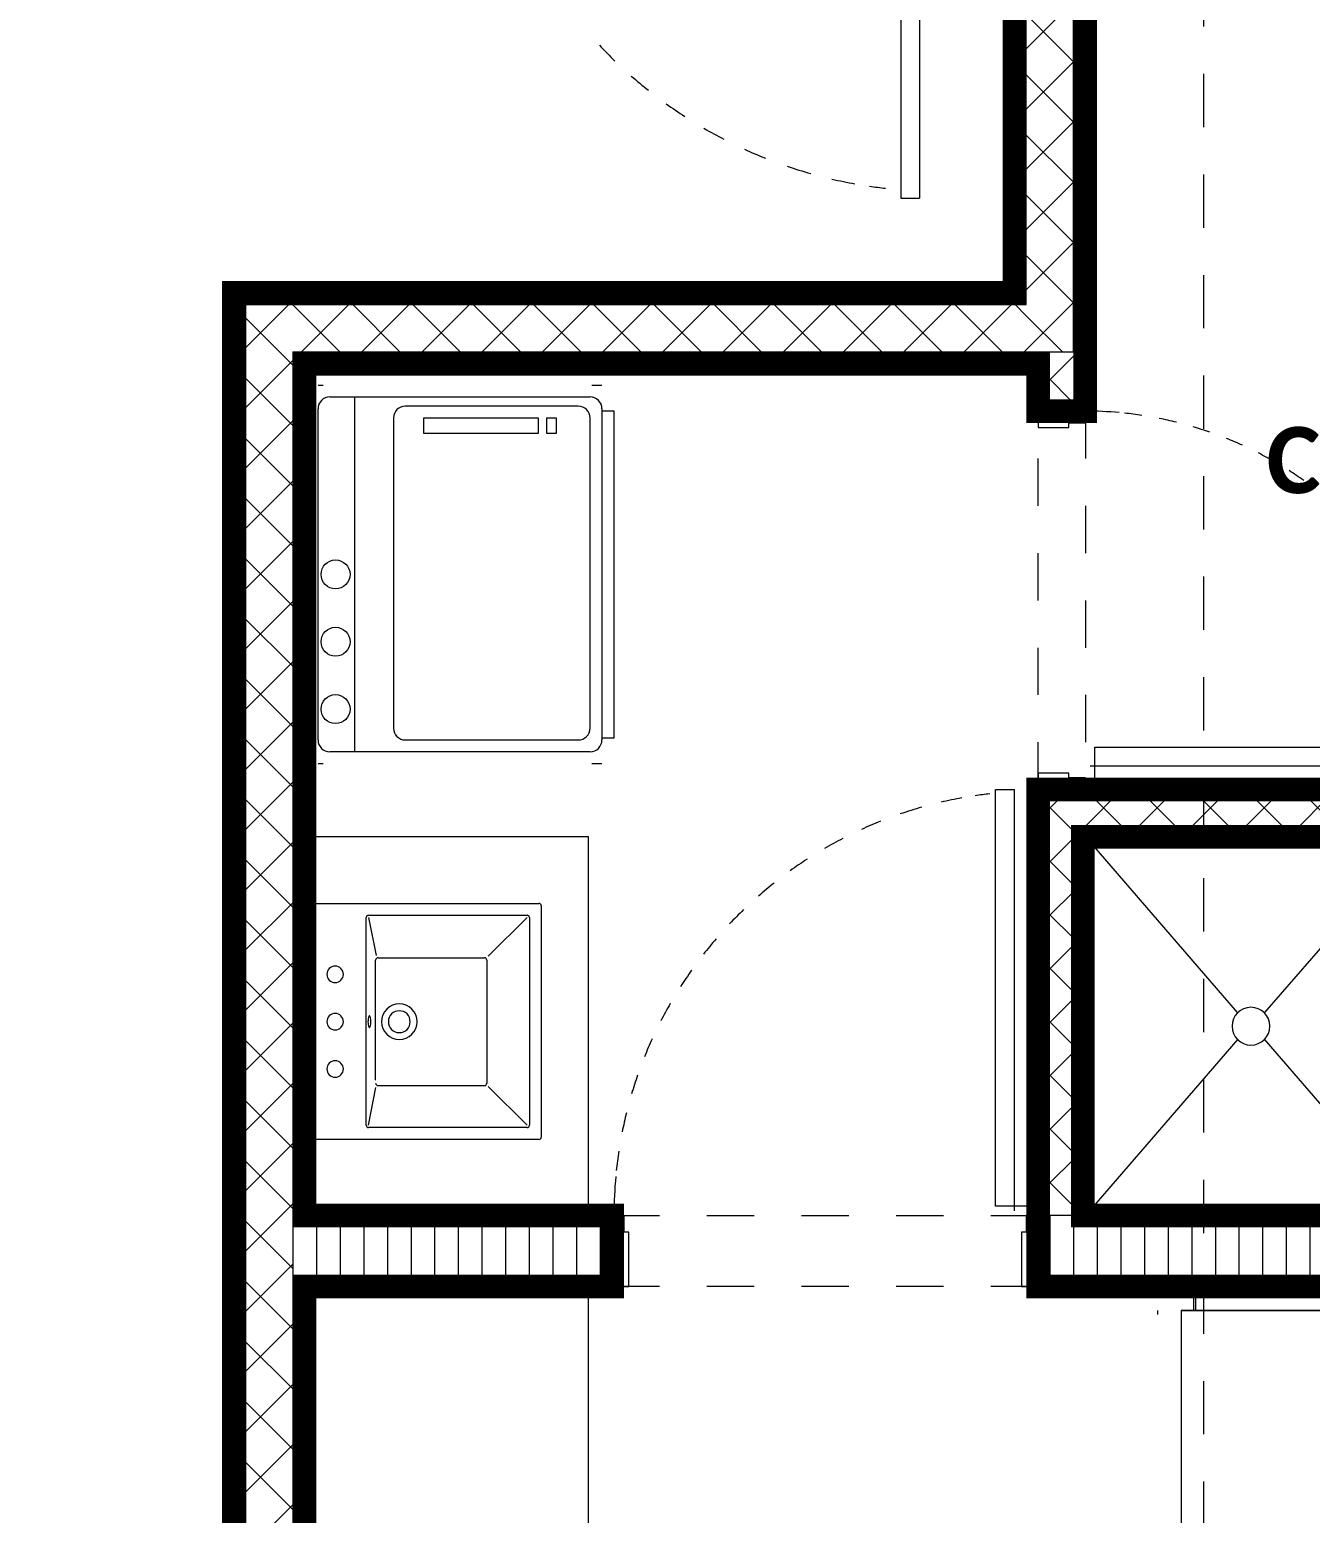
# Model space of a CAD drawing. Header units: metres. Extents: x -144 to 1000, y -717 to 29.
# Drawn here: x 647.073 to 649.78, y -565.894 to -562.758 of the extents above; entities that cross this region are included whole.
import ezdxf

# ---------------------------------------------------------------- set-up
doc = ezdxf.new("R2010")
doc.units = ezdxf.units.M
for name, pattern in [('Basculante', [0.11625, 0.075, -0.04125]), ('basculante modificado', [0.18, 0.1125, -0.0675]), ('Trazo', [0.45, 0.225, -0.225])]:
    doc.linetypes.add(name, pattern=pattern)
doc.layers.get('0').update_dxf_attribs({"color": 1})
doc.layers.add('00-MEDICION', color=30, linetype='Continuous')
for name, color, linetype, lineweight in [('A-DETL', 1, 'Continuous', 9), ('A-DETL-GENF', 1, 'Continuous', 9), ('A-DOOR', 1, 'Continuous', 9), ('A-DOOR-FRAM', 1, 'Continuous', 9), ('A-DOOR-HDLN', 1, 'Trazo', 20), ('A-FLOR', 2, 'Continuous', 9), ('A-WALL', 4, 'Continuous', 9), ('G-ANNO-TEXT', 2, 'Continuous', 9), ('G-IMPT', 1, 'Continuous', 9), ('I-FURN', 2, 'Continuous', 9), ('P-SANR-FIXT', 1, 'Continuous', 9)]:
    doc.layers.add(name, color=color, linetype=linetype, lineweight=lineweight)
doc.layers.add('A-WALL-PATT', color=7, linetype='Continuous', lineweight=35, true_color=0x9c9c9c)
doc.styles.add('Calibri_B', font='calibrib.ttf', dxfattribs={"height": 0.165})

# ---------------------------------------------------------------- blocks, each defined once
blk = doc.blocks.new('LAVADORA TIPO - 12-lavadora_dwg_$0$AX-051-MB N2$0$AX-LAVADORA-328353-Nivel 9')
at = {"layer": 'G-IMPT'}
for p, q in [((32.9502, 13.2171), (32.9502, 13.2062)), ((33.0002, 13.2171), (33.7002, 13.2171)), ((33.7502, 13.2171), (33.7502, 13.2062)), ((32.9752, 12.6421), (32.9752, 13.1921)), ((33.7252, 13.1921), (33.7252, 12.6421)), ((32.9752, 13.1396), (33.7252, 13.1396)), ((33.6808, 13.0577), (33.0252, 13.0577)), ((33.0002, 13.0327), (33.0002, 12.6671)), ((33.7058, 12.6671), (33.7058, 13.0327)), ((32.9502, 12.6385), (32.9502, 12.6171)), ((33.0252, 12.6421), (33.6808, 12.6421)), ((33.7502, 12.6385), (33.7502, 12.6171)), ((33.7002, 12.6171), (33.0002, 12.6171))]:
    blk.add_line(p, q, dxfattribs=at)
at = {"layer": 'G-IMPT', "flags": 128}
for points in [[(33.6813, 12.752), (33.6478, 12.752), (33.6478, 12.9932), (33.6813, 12.9932)], [(33.6813, 12.7135), (33.6478, 12.7135), (33.6478, 12.7336), (33.6813, 12.7336)]]:
    blk.add_lwpolyline(points, close=True, dxfattribs=at)
blk.add_lwpolyline([(33.6962, 12.6171), (33.6962, 12.5921), (33.0042, 12.5921), (33.0042, 12.6171)], dxfattribs=at)
at = {"layer": 'G-IMPT'}
for centre in [(33.0655, 13.1801), (33.2079, 13.1801), (33.3502, 13.1801)]:
    blk.add_circle(centre, 0.0306, dxfattribs=at)
for centre, start, end in [((33.0002, 13.1921), 90, 180), ((33.7002, 13.1921), 0, 90), ((33.0252, 13.0327), 90, 180), ((33.6808, 13.0327), 360, 90), ((33.0002, 12.6421), 180, 270), ((33.0252, 12.6671), 180, 270), ((33.6808, 12.6671), 270, 0), ((33.7002, 12.6421), 270, 0)]:
    blk.add_arc(centre, 0.025, start, end, dxfattribs=at)
blk = doc.blocks.new('LAVADORA TIPO - 12-lavadora_dwg-328352-Nivel 9')
at = {"rotation": 89.99999999999997}
blk.add_blockref('LAVADORA TIPO - 12-lavadora_dwg_$0$AX-051-MB N2$0$AX-LAVADORA-328353-Nivel 9', (-2220.7545, 469.6061), dxfattribs=at)
blk = doc.blocks.new('A')
at = {"layer": 'A-WALL-PATT', "lineweight": 5, "true_color": 0x747474}
for points in [[(648.1212, -502.5735), (648.1259, -502.5735), (648.1259, -501.3485), (648.1009, -501.3485), (648.1009, -502.5735)], [(647.2009, -502.5735), (648.1009, -502.5735), (648.1009, -502.5485), (646.4759, -502.5485), (646.4759, -502.5735), (646.6009, -502.5735)]]:
    blk.add_hatch(color=8, dxfattribs=at).paths.add_polyline_path(points)
at = {"layer": 'A-WALL-PATT', "true_color": 0x747474}
for points in [[(648.2509, -502.6735), (648.2509, -501.3485), (648.2259, -501.3489), (648.2259, -502.6735)], [(646.4509, -507.0975), (646.4759, -507.0975), (646.4759, -502.5485), (646.4509, -502.5485), (646.4509, -507.0122)], [(646.6009, -502.6985), (648.1509, -502.6985), (648.1509, -502.6735), (646.6009, -502.6735)]]:
    blk.add_hatch(color=8, dxfattribs=at).paths.add_polyline_path(points)
at = {"layer": 'A-WALL-PATT', "lineweight": 5, "true_color": 0x747474}
h = blk.add_hatch(color=8, dxfattribs=at)
h.paths.add_polyline_path([(646.6009, -507.0975), (646.6009, -504.6486), (646.5759, -504.6486), (646.5759, -507.0975)])
h.paths.add_polyline_path([(646.6009, -504.4986), (646.6009, -502.6735), (646.5759, -502.6735), (646.5759, -504.4986)])
at = {"layer": 'A-DETL', "color": 7, "linetype": 'basculante modificado'}
blk.add_line((648.501, -506.4485), (648.501, -499.6485), dxfattribs=at)
at = {"layer": 'A-DETL-GENF', "linetype": 'Basculante'}
for p, q in [((648.1509, -503.5986), (648.1509, -502.7986)), ((648.1509, -502.7986), (648.2509, -502.7986)), ((648.2509, -502.7986), (648.2509, -503.5986)), ((648.2509, -503.5986), (648.1509, -503.5986)), ((647.2509, -504.6486), (647.2509, -504.4986)), ((647.2509, -504.4986), (648.1509, -504.4986)), ((648.1509, -504.4986), (648.1509, -504.6486)), ((648.1509, -504.6486), (647.2509, -504.6486))]:
    blk.add_line(p, q, dxfattribs=at)
at = {"layer": 'A-DOOR', "lineweight": 15}
for p, q in [((647.8606, -501.3685), (647.8606, -502.3485)), ((647.9006, -501.3585), (647.9006, -502.3485)), ((647.8606, -502.3485), (647.9006, -502.3485)), ((648.2709, -503.5086), (649.0509, -503.5086)), ((648.2709, -503.5836), (648.2709, -503.5086)), ((648.2609, -503.5486), (649.0509, -503.5486)), ((648.0609, -503.5986), (648.1009, -503.5986)), ((648.0609, -504.4786), (648.0609, -503.5986)), ((648.1009, -504.4886), (648.1009, -503.5986)), ((648.2609, -503.5836), (648.2709, -503.5836)), ((648.2609, -503.5986), (648.2609, -503.5836)), ((648.1359, -504.4786), (648.0609, -504.4786)), ((648.1359, -504.4886), (648.1359, -504.4786)), ((648.1509, -504.4886), (648.1359, -504.4886))]:
    blk.add_line(p, q, dxfattribs=at)
at = {"layer": 'A-DOOR'}
for p, q in [((648.2509, -503.5986), (648.1509, -503.5986)), ((648.1509, -504.4986), (648.1509, -504.6486))]:
    blk.add_line(p, q, dxfattribs=at)
for centre, radius, start, end in [((647.9389, -501.3507), 0.9833, 223.3395, 226.0594), ((647.9389, -501.3507), 0.9833, 228.7903, 231.5328), ((647.9389, -501.3507), 0.9833, 234.2878, 237.0559), ((647.9389, -501.3507), 0.9833, 239.8378, 242.634), ((647.9389, -501.3507), 0.9833, 245.4451, 248.2717), ((647.9389, -501.3507), 0.9833, 251.1143, 254.1684), ((647.9389, -501.3507), 0.9833, 256.8489, 259.7418), ((647.9389, -501.3507), 0.9833, 256.8489, 259.7418), ((647.9389, -501.3507), 0.9833, 261.55, 263.5406), ((648.2509, -503.5986), 0.8, 84.8602, 90), ((648.2509, -503.5986), 0.8, 81.4009, 84.0571), ((648.2509, -503.5986), 0.8, 76.0919, 78.7462), ((648.2509, -503.5986), 0.8, 70.7809, 73.4371), ((648.2509, -503.5986), 0.8, 65.4605, 68.1223), ((648.2509, -503.5986), 0.8, 60.1233, 62.7944), ((648.2509, -503.5986), 0.8, 54.7622, 57.4462), ((648.1494, -504.4965), 0.8947, 100.2582, 103.1511), ((648.1494, -504.4965), 0.8947, 100.2582, 103.1511), ((648.1494, -504.4965), 0.8947, 96.4594, 98.45), ((648.1494, -504.4965), 0.8947, 111.7283, 114.5549), ((648.1494, -504.4965), 0.8947, 105.8316, 108.8857), ((648.1494, -504.4965), 0.8947, 117.366, 120.1622), ((648.1494, -504.4965), 0.8947, 122.9441, 125.7122), ((648.1494, -504.4965), 0.8947, 128.4672, 131.2097), ((648.1494, -504.4965), 0.8947, 133.9406, 136.6605), ((648.1494, -504.4965), 0.8947, 139.3702, 142.0705), ((648.1494, -504.4965), 0.8947, 144.7622, 147.4462), ((648.1494, -504.4965), 0.8947, 150.1233, 152.7944), ((648.1494, -504.4965), 0.8947, 155.4605, 158.1223), ((648.1494, -504.4965), 0.8947, 160.7809, 163.4371), ((648.1494, -504.4965), 0.8947, 166.0919, 168.7462), ((648.1494, -504.4965), 0.8947, 171.4009, 174.0571), ((648.1494, -504.4965), 0.8947, 174.8602, 180)]:
    blk.add_arc(centre, radius, start, end, dxfattribs=at)
at = {"layer": 'A-DOOR-FRAM'}
for p, q in [((648.1509, -502.7986), (648.1509, -502.8336)), ((648.2509, -502.8236), (648.2509, -502.7986)), ((648.1509, -502.8336), (648.2159, -502.8336)), ((648.2159, -502.8336), (648.2159, -502.8236)), ((648.2159, -502.8236), (648.2509, -502.8236)), ((648.1509, -503.5636), (648.1509, -503.5986)), ((648.2159, -503.5636), (648.1509, -503.5636)), ((648.2159, -503.5736), (648.2159, -503.5636)), ((648.2509, -503.5736), (648.2159, -503.5736)), ((648.2509, -503.5986), (648.2509, -503.5736)), ((647.2759, -504.4986), (647.2509, -504.4986)), ((647.2759, -504.5336), (647.2759, -504.4986)), ((648.1509, -504.4986), (648.1259, -504.4986)), ((648.1259, -504.4986), (648.1259, -504.5336)), ((647.2859, -504.5336), (647.2759, -504.5336)), ((647.2859, -504.6486), (647.2859, -504.5336)), ((648.1259, -504.5336), (648.1159, -504.5336)), ((648.1159, -504.5336), (648.1159, -504.6486)), ((647.2509, -504.6486), (647.2859, -504.6486)), ((648.1159, -504.6486), (648.1509, -504.6486))]:
    blk.add_line(p, q, dxfattribs=at)
at = {"layer": 'A-DOOR-HDLN'}
for p, q in [((648.1509, -502.7986), (648.2509, -502.7986)), ((647.2509, -504.6486), (647.2509, -504.4986))]:
    blk.add_line(p, q, dxfattribs=at)
at = {"layer": 'A-FLOR'}
for p, q in [((647.2009, -503.6986), (646.6009, -503.6986)), ((647.2009, -504.4986), (647.2009, -503.6986)), ((647.2009, -505.2485), (647.2009, -504.6486))]:
    blk.add_line(p, q, dxfattribs=at)
at = {"layer": 'A-WALL'}
for p, q in [((648.1259, -502.5735), (648.1259, -501.3235)), ((648.2259, -502.6735), (648.2259, -501.3235)), ((646.4759, -502.5735), (646.4759, -507.0975)), ((646.4759, -502.5735), (648.1259, -502.5735)), ((646.5759, -502.6735), (646.5759, -507.0975)), ((646.5759, -502.6735), (648.2509, -502.6735)), ((648.1509, -502.6985), (648.1509, -502.6735)), ((646.6009, -504.4986), (646.5759, -504.4986)), ((648.2509, -504.4986), (648.1509, -504.4986)), ((646.5759, -504.6486), (646.6009, -504.6486))]:
    blk.add_line(p, q, dxfattribs=at)
at = {"layer": 'A-WALL', "lineweight": 35}
for p, q in [((648.1009, -501.3485), (648.1009, -502.5485)), ((648.2509, -502.7986), (648.2509, -501.3485)), ((646.4509, -502.5485), (646.4509, -507.0975)), ((648.1009, -502.5485), (646.4509, -502.5485)), ((646.6009, -504.4986), (646.6009, -502.6985)), ((646.6009, -502.6985), (648.1509, -502.6985)), ((648.1509, -502.6985), (648.1509, -502.7986)), ((648.1509, -502.7986), (648.2509, -502.7986)), ((648.1509, -503.5986), (648.1509, -504.6486)), ((648.9509, -503.5986), (648.1509, -503.5986)), ((648.2509, -504.4986), (648.2509, -503.6986)), ((648.2509, -503.6986), (648.9509, -503.6986)), ((647.2509, -504.4986), (646.6009, -504.4986)), ((647.2509, -504.6486), (647.2509, -504.4986)), ((649.8509, -504.4986), (648.2509, -504.4986)), ((646.6009, -507.0975), (646.6009, -504.6486)), ((646.6009, -504.6486), (647.2509, -504.6486)), ((648.1509, -504.6486), (649.8509, -504.6486))]:
    blk.add_line(p, q, dxfattribs=at)
at = {"layer": 'A-WALL-PATT', "color": 1, "lineweight": 5, "true_color": 0xff0000}
for p, q in [((648.1259, -502.033), (648.2259, -501.933)), ((648.2259, -502.0606), (648.1259, -501.9606)), ((648.1259, -502.1603), (648.2259, -502.0603)), ((648.2259, -502.1878), (648.1259, -502.0878)), ((648.1259, -502.2875), (648.2259, -502.1875)), ((648.2259, -502.3151), (648.1259, -502.2151)), ((648.1259, -502.4148), (648.2259, -502.3148)), ((648.2259, -502.4424), (648.1259, -502.3424)), ((648.1259, -502.5421), (648.2259, -502.4421)), ((648.2259, -502.5697), (648.1259, -502.4697)), ((646.4759, -502.6647), (646.5671, -502.5735)), ((646.5759, -502.5743), (646.575, -502.5735)), ((646.675, -502.6735), (646.5759, -502.5743)), ((646.5944, -502.6735), (646.6944, -502.5735)), ((646.8023, -502.6735), (646.7023, -502.5735)), ((646.7217, -502.6735), (646.8217, -502.5735)), ((646.9296, -502.6735), (646.8296, -502.5735)), ((646.849, -502.6735), (646.949, -502.5735)), ((647.0569, -502.6735), (646.9569, -502.5735)), ((646.9762, -502.6735), (647.0762, -502.5735)), ((647.1842, -502.6735), (647.0842, -502.5735)), ((647.1035, -502.6735), (647.2035, -502.5735)), ((647.3114, -502.6735), (647.2114, -502.5735)), ((647.2308, -502.6735), (647.3308, -502.5735)), ((647.4387, -502.6735), (647.3387, -502.5735)), ((647.3581, -502.6735), (647.4581, -502.5735)), ((647.566, -502.6735), (647.466, -502.5735)), ((647.4854, -502.6735), (647.5854, -502.5735)), ((647.6933, -502.6735), (647.5933, -502.5735)), ((647.6126, -502.6735), (647.7126, -502.5735)), ((647.8206, -502.6735), (647.7206, -502.5735)), ((647.7399, -502.6735), (647.8399, -502.5735)), ((647.9478, -502.6735), (647.8478, -502.5735)), ((647.8672, -502.6735), (647.9672, -502.5735)), ((648.0751, -502.6735), (647.9751, -502.5735)), ((647.9945, -502.6735), (648.0945, -502.5735)), ((648.1259, -502.597), (648.1024, -502.5735)), ((648.1259, -502.6694), (648.2259, -502.5694)), ((648.2024, -502.6735), (648.1259, -502.597)), ((646.5759, -502.7016), (646.4759, -502.6016)), ((646.4759, -502.792), (646.5759, -502.692)), ((648.1218, -502.6735), (648.1259, -502.6694)), ((646.5759, -502.8289), (646.4759, -502.7289)), ((646.4759, -502.9193), (646.5759, -502.8193)), ((646.5759, -502.9562), (646.4759, -502.8562)), ((646.4759, -503.0466), (646.5759, -502.9466)), ((646.5759, -503.0834), (646.4759, -502.9834)), ((646.4759, -503.1739), (646.5759, -503.0739)), ((646.5759, -503.2107), (646.4759, -503.1107)), ((646.4759, -503.3011), (646.5759, -503.2011)), ((646.5759, -503.338), (646.4759, -503.238)), ((646.4759, -503.4284), (646.5759, -503.3284)), ((646.5759, -503.4653), (646.4759, -503.3653)), ((646.4759, -503.5557), (646.5759, -503.4557)), ((646.5759, -503.5925), (646.4759, -503.4925)), ((646.4759, -503.683), (646.5759, -503.583)), ((646.5759, -503.7198), (646.4759, -503.6198)), ((646.4759, -503.8103), (646.5759, -503.7103)), ((646.5759, -503.8471), (646.4759, -503.7471)), ((646.4759, -503.9375), (646.5759, -503.8375)), ((646.5759, -503.9744), (646.4759, -503.8744)), ((646.4759, -504.0648), (646.5759, -503.9648)), ((646.5759, -504.1017), (646.4759, -504.0017)), ((646.4759, -504.1921), (646.5759, -504.0921)), ((646.5759, -504.2289), (646.4759, -504.1289)), ((646.4759, -504.3194), (646.5759, -504.2194)), ((646.5759, -504.3562), (646.4759, -504.2562)), ((646.4759, -504.4467), (646.5759, -504.3467)), ((646.5759, -504.4835), (646.4759, -504.3835)), ((646.4759, -504.5739), (646.5759, -504.4739)), ((646.5759, -504.6108), (646.4759, -504.5108)), ((646.4759, -504.7012), (646.5759, -504.6012)), ((646.5759, -504.7381), (646.4759, -504.6381)), ((646.4759, -504.8285), (646.5759, -504.7285)), ((646.5759, -504.8653), (646.4759, -504.7653)), ((646.4759, -504.9558), (646.5759, -504.8558)), ((646.5759, -504.9926), (646.4759, -504.8926)), ((646.4759, -505.0831), (646.5759, -504.9831)), ((646.5759, -505.1199), (646.4759, -505.0199)), ((646.4759, -505.2103), (646.5759, -505.1103))]:
    blk.add_line(p, q, dxfattribs=at)
at = {"layer": 'A-WALL-PATT', "color": 8, "lineweight": 5, "true_color": 0x747474}
for p, q in [((648.1509, -502.7575), (648.2349, -502.6735)), ((648.2509, -502.6937), (648.2307, -502.6735)), ((648.2426, -502.7986), (648.1509, -502.7068)), ((648.223, -502.7986), (648.2509, -502.7707)), ((648.1509, -503.6626), (648.2149, -503.5986)), ((648.2509, -503.5988), (648.2506, -503.5986)), ((648.2509, -503.6757), (648.3281, -503.5986)), ((648.3506, -503.6986), (648.2509, -503.5988)), ((648.3412, -503.6986), (648.4412, -503.5986)), ((648.4638, -503.6986), (648.3638, -503.5986)), ((648.4543, -503.6986), (648.5543, -503.5986)), ((648.5769, -503.6986), (648.4769, -503.5986)), ((648.5675, -503.6986), (648.6675, -503.5986)), ((648.6901, -503.6986), (648.5901, -503.5986)), ((648.6806, -503.6986), (648.7806, -503.5986)), ((648.8032, -503.6986), (648.7032, -503.5986)), ((648.2509, -503.7119), (648.1509, -503.6119)), ((648.1509, -503.7757), (648.2509, -503.6757)), ((648.2509, -503.8251), (648.1509, -503.7251)), ((648.1509, -503.8889), (648.2509, -503.7889)), ((648.2509, -503.9382), (648.1509, -503.8382)), ((648.1509, -504.002), (648.2509, -503.902)), ((648.2509, -504.0513), (648.1509, -503.9513)), ((648.1509, -504.1152), (648.2509, -504.0152)), ((648.2509, -504.1645), (648.1509, -504.0645)), ((648.1509, -504.2283), (648.2509, -504.1283)), ((648.2509, -504.2776), (648.1509, -504.1776)), ((648.1509, -504.3414), (648.2509, -504.2414)), ((648.2509, -504.3907), (648.1509, -504.2907)), ((648.1509, -504.4546), (648.2509, -504.3546)), ((648.2456, -504.4986), (648.1509, -504.4039)), ((648.22, -504.4986), (648.2509, -504.4677))]:
    blk.add_line(p, q, dxfattribs=at)
at = {"layer": 'A-WALL-PATT', "color": 8, "lineweight": 5, "true_color": 0x727272}
for p, q in [((646.6256, -504.4986), (646.6256, -504.6486)), ((646.6756, -504.4986), (646.6756, -504.6486)), ((646.7256, -504.4986), (646.7256, -504.6486)), ((646.7756, -504.4986), (646.7756, -504.6486)), ((646.8256, -504.4986), (646.8256, -504.6486)), ((646.8756, -504.4986), (646.8756, -504.6486)), ((646.9256, -504.4986), (646.9256, -504.6486)), ((646.9756, -504.4986), (646.9756, -504.6486)), ((647.0256, -504.4986), (647.0256, -504.6486)), ((647.0756, -504.4986), (647.0756, -504.6486)), ((647.1256, -504.4986), (647.1256, -504.6486)), ((647.1756, -504.4986), (647.1756, -504.6486)), ((647.2256, -504.4986), (647.2256, -504.6486)), ((648.1756, -504.4986), (648.1756, -504.6486)), ((648.2256, -504.4986), (648.2256, -504.6486)), ((648.2756, -504.4986), (648.2756, -504.6486)), ((648.3256, -504.4986), (648.3256, -504.6486)), ((648.3756, -504.4986), (648.3756, -504.6486)), ((648.4256, -504.4986), (648.4256, -504.6486)), ((648.4756, -504.4986), (648.4756, -504.6486)), ((648.5256, -504.4986), (648.5256, -504.6486)), ((648.5756, -504.4986), (648.5756, -504.6486)), ((648.6256, -504.4986), (648.6256, -504.6486)), ((648.6756, -504.4986), (648.6756, -504.6486)), ((648.7256, -504.4986), (648.7256, -504.6486))]:
    blk.add_line(p, q, dxfattribs=at)
at = {"layer": 'I-FURN'}
for p, q in [((648.4797, -504.6583), (648.4797, -504.6992)), ((649.2877, -504.6583), (648.4797, -504.6583)), ((648.4847, -504.6632), (649.2832, -504.6632)), ((648.4847, -504.6992), (648.4847, -504.6632)), ((648.4037, -504.6992), (648.4037, -504.708)), ((648.4537, -504.6992), (649.3077, -504.6992)), ((648.4537, -504.6992), (648.4537, -505.3075)), ((649.3137, -504.6992), (648.4537, -504.6992))]:
    blk.add_line(p, q, dxfattribs=at)
at = {"layer": 'P-SANR-FIXT'}
for p, q in [((648.2509, -503.6986), (648.5719, -504.0696)), ((648.9509, -503.6986), (648.6298, -504.0696)), ((646.6059, -503.839), (647.0959, -503.839)), ((647.1009, -503.844), (647.1009, -504.333)), ((646.7309, -504.308), (646.7309, -503.869)), ((646.7359, -503.864), (647.0709, -503.864)), ((646.7359, -503.869), (646.7519, -503.949)), ((647.0709, -503.869), (646.989, -503.9509)), ((647.0759, -503.869), (647.0759, -504.308)), ((646.7509, -503.9625), (646.7509, -503.959)), ((646.7509, -504.2126), (646.7509, -503.9625)), ((646.7559, -503.954), (646.9809, -503.954)), ((646.9859, -503.959), (646.9859, -504.219)), ((648.5733, -504.1262), (648.2509, -504.4984)), ((648.6285, -504.1262), (648.9511, -504.4986)), ((646.7359, -504.308), (646.7514, -504.2283)), ((646.7559, -504.224), (646.9809, -504.224)), ((647.0709, -504.308), (646.9886, -504.2257)), ((647.0709, -504.313), (646.7359, -504.313)), ((647.0959, -504.338), (646.6059, -504.338))]:
    blk.add_line(p, q, dxfattribs=at)
for centre, radius, start, end in [((646.6059, -503.844), 0.005, 90, 180), ((647.0959, -503.844), 0.005, 0, 90), ((646.7359, -503.869), 0.005, 90, 180), ((647.0709, -503.869), 0.005, 0, 90), ((646.6652, -503.989), 0.0175, 90, 270), ((646.6652, -503.989), 0.0175, 270, 90), ((646.7559, -503.959), 0.005, 90, 180), ((646.9809, -503.959), 0.005, 0, 90), ((646.6652, -504.089), 0.0175, 90, 270), ((646.6652, -504.089), 0.0175, 270, 90), ((646.8009, -504.089), 0.0375, 90, 270), ((646.8009, -504.089), 0.023, 90, 270), ((646.8009, -504.089), 0.0375, 270, 90), ((646.8009, -504.089), 0.023, 270, 90), ((648.6009, -504.0986), 0.04, 0, 180), ((648.6009, -504.0986), 0.04, 180, 0), ((646.6652, -504.189), 0.0175, 90, 270), ((646.6652, -504.189), 0.0175, 270, 90), ((646.7559, -504.219), 0.005, 180, 270), ((646.9809, -504.219), 0.005, 270, 0), ((646.7359, -504.308), 0.005, 180, 270), ((647.0709, -504.308), 0.005, 270, 0), ((646.6059, -504.333), 0.005, 180, 270), ((647.0959, -504.333), 0.005, 270, 0)]:
    blk.add_arc(centre, radius, start, end, dxfattribs=at)
for start_param, end_param in [(0, 3.141593), (3.141593, 6.283185)]:
    blk.add_ellipse((646.7377, -504.089), major_axis=(0, 0.0125), ratio=0.247617, start_param=start_param, end_param=end_param, dxfattribs=at)
blk.add_blockref('LAVADORA TIPO - 12-lavadora_dwg-328352-Nivel 9', (2880.6007, -1006.1))
at = {"layer": 'G-ANNO-TEXT', "style": 'Calibri_B'}
blk.add_text('CTO. UTIL', height=0.14, dxfattribs=at).set_placement((648.6338, -502.9722))

msp = doc.modelspace()

# ---------------------------------------------------------------- linework, layer by layer
at = {"layer": '00-MEDICION', "const_width": 0.05}
msp.add_lwpolyline([(649.1542, -562.114), (649.1542, -563.314), (647.5042, -563.314), (647.5042, -567.863), (647.2542, -567.863), (647.2542, -568.013), (647.454, -568.013), (647.454, -569.2139), (641.9044, -569.2139)], dxfattribs=at)
at = {"layer": '00-MEDICION'}
for points in [[(649.9544, -567.214, 0.05, 0.05, 0), (649.4544, -567.214, 0.05, 0.05, 0), (649.4544, -567.863, 0.05, 0.05, 0), (647.6542, -567.863, 0.05, 0.05, 0), (647.6542, -565.414, 0.05, 0.05, 0), (648.3042, -565.414, 0.05, 0.05, 0), (648.3042, -565.264, 0.05, 0.05, 0), (647.6542, -565.264, 0.05, 0.05, 0), (647.6542, -563.464, 0.05, 0.05, 0), (649.2042, -563.464, 0.05, 0.05, 0), (649.2042, -563.564, 0.05, 0.05, 0), (649.3042, -563.564, 0.05, 0.05, 0), (649.3042, -562.114, 0.05, 0.05, 0), (650.9042, -562.114, 0.05, 0.05, 0)], [(650.0042, -564.364, 0.05, 0.05, 0), (649.2042, -564.364, 0.05, 0.05, 0), (649.2042, -565.414, 0.05, 0.05, 0), (650.9042, -565.414, 0.05, 0.05, 0)], [(650.9042, -565.264, 0.05, 0.05, 0), (649.2989, -565.264, 0.05, 0.05, 0), (649.2989, -564.464, 0.05, 0.05, 0), (650.0042, -564.464, 0.05, 0.05, 0)]]:
    msp.add_lwpolyline(points, format="xyseb", dxfattribs=at)

# ---------------------------------------------------------------- block references
at = {"color": 3}
msp.add_blockref('A', (1.0534, -60.7655), dxfattribs=at)

doc.saveas('drawing.dxf')
